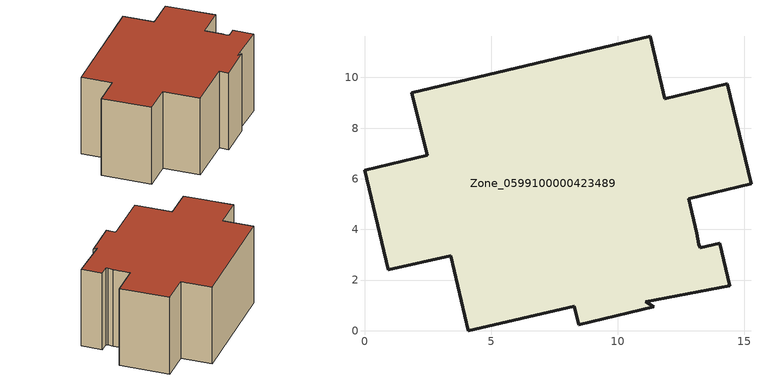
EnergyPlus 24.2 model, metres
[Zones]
Zone_0599100000423489
 floor ground (C_G): 13.19,3.41 13.26,3.28 14.03,3.46 14.42,1.78 11.1,1.14 11.42,0.94 8.46,0.24 8.28,0.98 4.09,0 3.4,2.97 0.94,2.4 0,6.35 2.47,6.93 1.88,9.39 11.27,11.63 11.86,9.17 14.32,9.75 15.26,5.8 12.8,5.21 13.12,3.85 z0
 wall outside (C_F): 13.12,3.85 12.8,5.21 15.26,5.8 14.32,9.75 11.86,9.17 11.27,11.63 1.88,9.39 2.47,6.93 0,6.35 0.94,2.4 3.4,2.97 4.09,0 8.28,0.98 8.46,0.24 11.42,0.94 11.1,1.14 14.42,1.78 14.03,3.46 13.26,3.28 13.19,3.41 13.12,3.85 z0:6.77
 roof outside (C_R): 11.1,1.14 14.42,1.78 14.03,3.46 13.26,3.28 13.19,3.41 13.12,3.85 12.8,5.21 15.26,5.8 14.32,9.75 11.86,9.17 11.27,11.63 1.88,9.39 2.47,6.93 0,6.35 0.94,2.4 3.4,2.97 4.09,0 8.28,0.98 8.46,0.24 11.42,0.94 z6.77
[BUILDING]
Pand.0599100000423489: North Axis=0; Terrain=City; Loads Convergence Tolerance Value=0.04; Temperature Convergence Tolerance Value=0.4; Solar Distribution=FullExterior; Maximum Number of Warmup Days=25; Minimum Number of Warmup Days=1
[Site:Location]
Rotterdam.The.Hague.AP_ZH_NLD Design_Conditions: Latitude=51.96; Longitude=4.45; Time Zone=1; Elevation=-4.5
[SITE:GROUNDTEMPERATURE:BUILDINGSURFACE]
18, 18, 18, 18, 18, 18, 18, 18, 18, 18, 18, 18
[MATERIAL] Thermal Absorptance=0.9; Solar Absorptance=0.7; Visible Absorptance=0.7
Name | Roughness | Thickness | Conductivity | Density | Specific Heat
G.D.2006-2014 | MediumSmooth | 0.15 | 0.06 | 540 | 1210
F.D.2006-2014 | Rough | 0.3 | 0.12 | 1920 | 840
R.D.2006-2014 | MediumRough | 0.2 | 0.08 | 1500 | 1000
[CONSTRUCTION]
C_G: G.D.2006-2014
C_F: F.D.2006-2014
C_R: R.D.2006-2014
[ZONE]
Zone_0599100000423489: Type=1; Multiplier=1; Ceiling Height=Autocalculate; Volume=Autocalculate; Floor Area=autocalculate; Part of Total Floor Area=Yes
[ZONEINFILTRATION:DESIGNFLOWRATE]
Infil_Zone_0599100000423489: Zone or ZoneList or Space or SpaceList=Zone_0599100000423489; Schedule=AlwaysOn; Design Flow Rate Calculation Method=Flow/Area; Flow Rate per Floor Area=0.0021; Constant Term Coefficient=1; Temperature Term Coefficient=0; Velocity Term Coefficient=0; Velocity Squared Term Coefficient=0
[HVACTEMPLATE:ZONE:IDEALLOADSAIRSYSTEM]
Zone_0599100000423489: Maximum Heating Supply Air Temperature=50; Minimum Cooling Supply Air Temperature=13; Maximum Heating Supply Air Humidity Ratio=0.0156; Minimum Cooling Supply Air Humidity Ratio=0.0077; Heating Limit=NoLimit; Cooling Limit=NoLimit; Dehumidification Control Type=ConstantSensibleHeatRatio; Cooling Sensible Heat Ratio=0.7; Dehumidification Setpoint=60; Humidification Control Type=None; Humidification Setpoint=30; Outdoor Air Method=None; Outdoor Air Flow Rate per Person=0.00944; Outdoor Air Flow Rate per Zone Floor Area=0; Outdoor Air Flow Rate per Zone=0; Demand Controlled Ventilation Type=None; Outdoor Air Economizer Type=NoEconomizer; Heat Recovery Type=None; Sensible Heat Recovery Effectiveness=0.7; Latent Heat Recovery Effectiveness=0.65
[ZONECONTROL:THERMOSTAT]
ThermostatControl_Zone_0599100000423489: Zone or ZoneList=Zone_0599100000423489; Control Type Schedule=DualSetpointControlType; Control 1=Thermostat_Zone_0599100000423489; Temperature Difference Between Cutout And Setpoint=0
[THERMOSTATSETPOINT:DUALSETPOINT]
Thermostat_Zone_0599100000423489: Heating Setpoint Temperature Schedule=HeatingSetpoint_Zone_0599100000423489; Cooling Setpoint Temperature Schedule=CoolingSetpoint_Zone_0599100000423489
[SCHEDULE:COMPACT]
HeatingSetpoint_Zone_0599100000423489: Through: 12/31, For: AllDays, Until: 24:00, 21
CoolingSetpoint_Zone_0599100000423489: Through: 12/31, For: AllDays, Until: 24:00, 24
DualSetpointControlType: Through: 12/31, For: AllDays, Until: 24:00, 4
AlwaysOn: Through: 12/31, For: AllDays, Until: 24:00, 1
